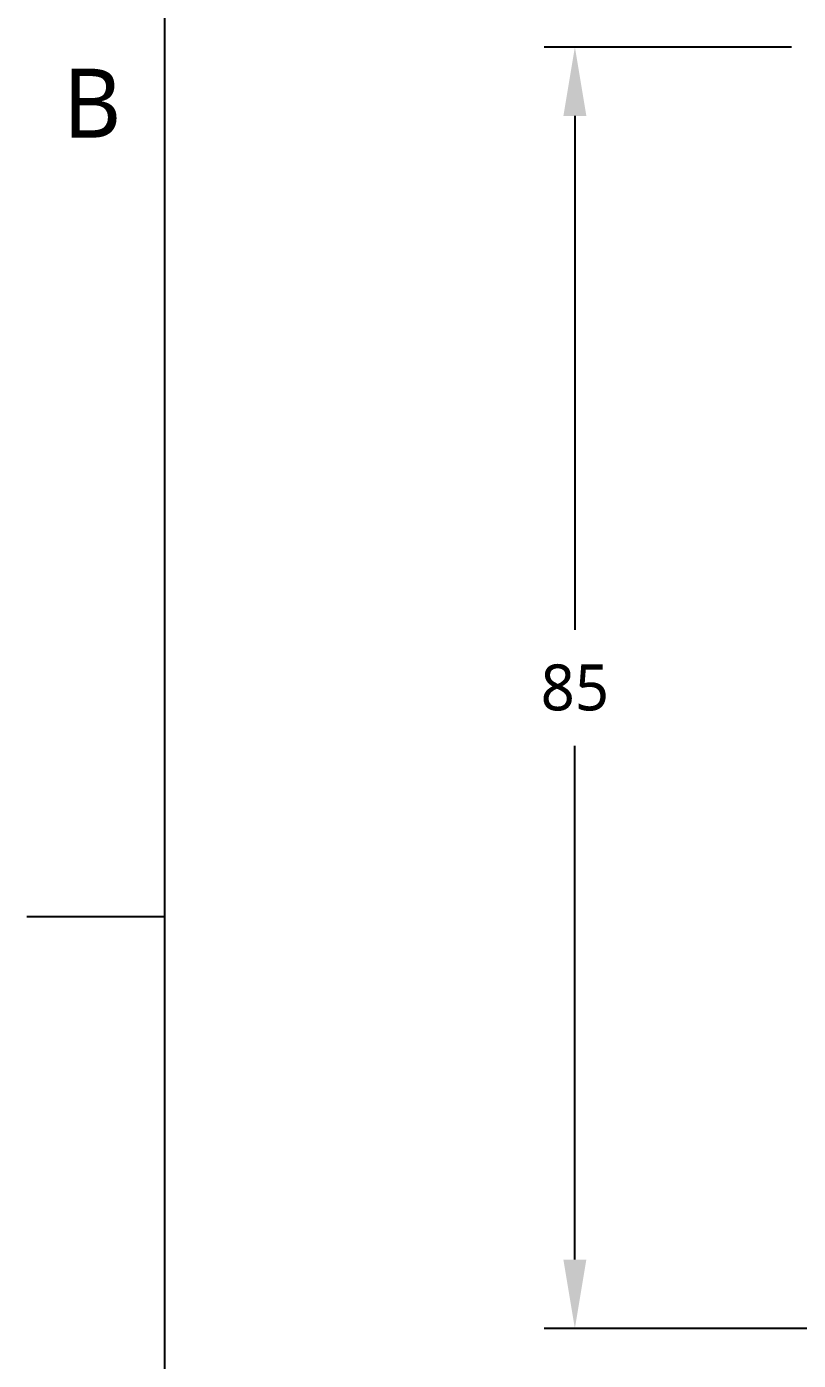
# Model space of a CAD drawing. Extents: x 0 to 11, y 0 to 8.5.
# Drawn here: x 0.038 to 2.052, y 3.092 to 6.575 of the extents above; entities that cross this region are included whole.
import ezdxf

# ---------------------------------------------------------------- set-up
doc = ezdxf.new("R2010")
doc.units = 0
doc.header["$LTSCALE"] = 0.5
doc.header["$MEASUREMENT"] = 0
doc.header["$PDMODE"] = 33
doc.header["$PDSIZE"] = 0.03937
doc.layers.get('DEFPOINTS').update_dxf_attribs({"linetype": 'CONTINUOUS'})
for name, color, linetype in [('ANNOTATION_TEXT', 7, 'CONTINUOUS'), ('BORDER_FRAME', 7, 'CONTINUOUS'), ('BORDER_ZONES', 7, 'CONTINUOUS')]:
    doc.layers.add(name, color=color, linetype=linetype)
doc.styles.add('ONSHAPE-STANDARD', font='NotoSans-Regular.ttf')
doc.styles.add('ONSHAPE-STANDARD-DIMENSION', font='')
doc.styles.get('ONSHAPE-STANDARD-DIMENSION').set_extended_font_data('Noto Sans')
doc.dimstyles.new('ONSHAPE-STANDARD$0', dxfattribs={"dimtxt": 0.12, "dimasz": 0.18, "dimexe": 0.08, "dimexo": 0.0625, "dimgap": 0.09, "dimtad": 0, "dimtih": 1, "dimtoh": 1, "dimlfac": 25.4, "dimzin": 11, "dimtxsty": 'ONSHAPE-STANDARD-DIMENSION', "dimcen": 0.09, "dimclrd": 7, "dimclre": 7, "dimclrt": 7, "dimadec": 1, "dimazin": 3, "dimtfac": 1, "dimtofl": 0, "dimtmove": 0, "dimatfit": 3, "dimtolj": 1, "dimtzin": 11})

# ---------------------------------------------------------------- blocks, each defined once
blk = doc.blocks.new('*D2')
at = {"layer": 'ANNOTATION_TEXT', "color": 7}
for p, q in [((2.0346, 6.5215), (1.3889, 6.5215)), ((2.4283, 6.5215), (2.1596, 6.5215)), ((1.4689, 6.3415), (1.4689, 4.9997)), ((1.4689, 3.355), (1.4689, 4.6968)), ((2.4283, 3.175), (1.3889, 3.175))]:
    blk.add_line(p, q, dxfattribs=at)
for points in [[(1.4989, 6.3415), (1.4389, 6.3415), (1.4689, 6.5215)], [(1.4389, 3.355), (1.4989, 3.355), (1.4689, 3.175)]]:
    blk.add_solid(points, dxfattribs=at)
at = {"layer": 'DEFPOINTS', "color": 0}
for p in [(2.4908, 6.5215), (1.4689, 3.175), (2.4908, 3.175)]:
    blk.add_point(p, dxfattribs=at)
at = {"layer": 'ANNOTATION_TEXT', "color": 7, "insert": (1.4689, 4.8483), "char_height": 0.12, "attachment_point": 5, "style": 'ONSHAPE-STANDARD-DIMENSION'}
blk.add_mtext('\\A1;85', dxfattribs=at)

msp = doc.modelspace()

# ---------------------------------------------------------------- linework, layer by layer
at = {"layer": 'BORDER_FRAME'}
msp.add_line((0.399, 0.38), (0.399, 8.12), dxfattribs=at)
at = {"layer": 'BORDER_ZONES'}
msp.add_line((0.399, 4.25), (0.038, 4.25), dxfattribs=at)

# ---------------------------------------------------------------- texts
at = {"layer": 'BORDER_ZONES', "insert": (0.209, 6.375), "char_height": 0.18, "attachment_point": 5, "style": 'ONSHAPE-STANDARD'}
msp.add_mtext('B', dxfattribs=at)

# ---------------------------------------------------------------- dimensions: what is measured, and where the dimension line sits
at = {"layer": 'ANNOTATION_TEXT'}
dim = msp.add_linear_dim(base=(1.46886, 3.17503), p1=(2.49081, 6.52148, 0.00787), p2=(2.49081, 3.17503, 0.00787), angle=90, dimstyle='ONSHAPE-STANDARD$0', override={"dimlfac": 25.4, "dimpost": ''}, dxfattribs=at)
dim.commit()
dim.dimension.update_dxf_attribs({"geometry": '*D2', "text_midpoint": (1.46886, 4.84825), "dimtype": 160})

doc.saveas('drawing.dxf')
